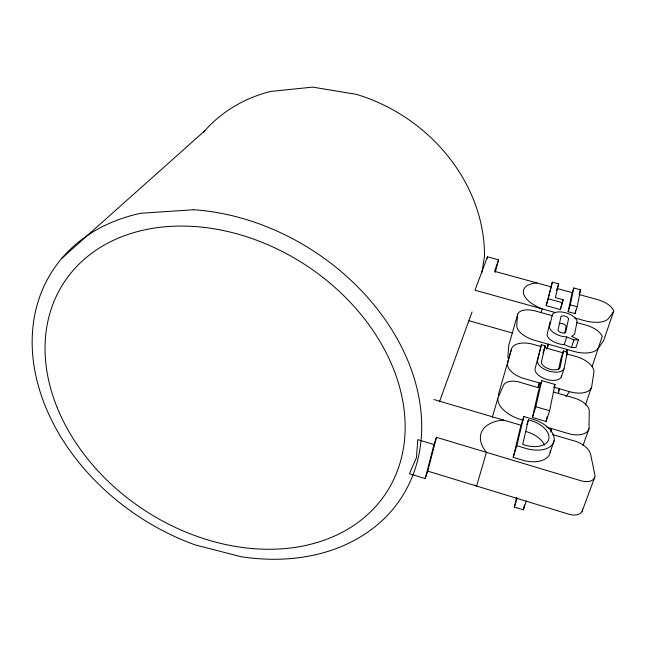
<?xml version="1.0" encoding="UTF-8"?>
<svg xmlns="http://www.w3.org/2000/svg" width="646" height="646" viewBox="0 0 646 646"><rect width="100%" height="100%" fill="white"/><g stroke="black" fill="none" stroke-linecap="round" stroke-linejoin="round"><path stroke-width="0.97" d="M481.908 272.677L484.484 256.179A162.13 139.261 34.8 0 0 356.471 94.381L312.745 87.121L270.827 91.417A162.114 139.253 34.8 0 0 203.506 132.277M487.165 258.505L487.431 256.801L498.575 259.837L495.224 272.386M577.209 306.753L580.512 289.836L573.793 287.987L571.653 294.754L568.117 311.719L574.997 313.633L577.209 306.753L570.297 304.839L573.793 287.987M567.325 352.078L564.394 366.952A13.913 7.259 17.3 0 1 549.391 371.232A13.913 7.259 17.3 0 1 537.892 359.394L541.388 344.73L545.167 345.804L541.291 362.487A9.932 5.184 17.3 0 0 549.746 369.189A9.932 5.184 17.3 0 0 559.969 367.816L563.393 350.964L567.325 352.078L566.162 355.655M574.997 313.633L575.554 310.791M550.763 432.142L551.474 428.581L550.836 430.494M558.427 393.454L559.363 388.722L558.435 391.533M566.623 352.054L567.123 349.51L566.219 352.304M549.601 410.759L555.011 384.459L541.719 380.631L538.409 391.145L532.433 417.461L546.112 421.483L549.601 410.759L535.825 406.738L541.719 380.631M558.677 369.383L560.801 359.006L563.393 350.964M546.112 421.483L547.13 416.573M564.725 333.037L566.058 326.569A3.916 1.922 16.8 0 0 563.651 323.969A3.916 1.922 16.8 0 0 559.234 323.662M516.525 497.347L514.337 507.086L523.357 509.847L524.399 504.962M562.488 302.708L563.142 299.744L555.423 297.612L558.637 283.869L552.338 282.14L546.169 305.631L560.34 309.563L562.488 302.708L548.252 298.767L552.338 282.14M560.34 309.563L560.841 307.326M547.307 348.372L548.26 344.173L546.766 348.977M528.404 419.852L522.711 444.383A21.907 12.629 18.3 0 0 548.801 439.022A21.907 12.629 18.3 0 0 528.404 419.852L526.91 424.616M550.021 322.079L547.025 334.903A13.316 6.662 17 0 0 564.241 344.584L571.435 347.572L575.99 347.387L578.509 339.748L571.613 336.34L574.601 334.353L577.072 321.45A13.017 6.331 16.7 0 0 565.799 312.809A13.017 6.331 16.7 0 0 552.346 314.562L549.383 327.28A13.372 6.613 16.9 0 0 566.703 336.937L573.939 339.917L578.509 339.748M550.36 450.464A25.84 15.141 18.5 0 1 523.543 460.477L513.199 457.376L520.272 427.959L523.825 416.533L533.854 419.48A26.042 15.02 18.3 0 1 553.993 441.073A26.042 15.02 18.3 0 1 527.257 448.825L516.84 445.724L523.825 416.533M433.975 444.537L417.825 439.668L416.412 457.748L409.443 473.736L425.213 478.565L433.975 444.537L436.486 437.342L582.046 481.06A13.623 7.946 21 0 0 594.845 474.689L590.646 454.461A18.912 10.845 20.1 0 0 572.138 440.33L552.306 434.483M436.486 437.342L427.757 471.217L425.213 478.565M540.775 346.522L531.448 343.874A20.333 10.602 16.6 0 0 511.575 348.775L507.667 362.608A20.042 10.659 16.8 0 0 522.727 378.152L541.3 383.514M517.753 314.069L509.048 344.366A16.215 8.422 16.3 0 0 508.773 345.562L508.022 355.139A20.809 10.95 16.6 0 0 508.668 359.547M511.575 348.775L498.559 393.995A18.944 10.546 17.1 0 0 498.567 396.692M492.276 417.413L497.808 398.372L503.436 385.396A15.229 8.382 17 0 1 522.105 382.949L538.336 387.64L539.402 382.965L537.924 387.648M541.082 312.648L542.196 308.893A27.802 13.219 16 0 1 523.51 293.308A27.802 13.219 16 0 1 536.883 282.94M546.169 305.631L548.252 298.767M556.569 290.603L558.637 283.869M541.388 344.73L535.381 367.55A13.841 7.316 17.4 0 0 546.161 379.259A13.841 7.316 17.4 0 0 561.697 375.802M542.947 352.958L545.167 345.804M513.199 457.376L516.84 445.724M561.003 306.584L563.142 299.744M532.433 417.461L535.825 406.738M568.117 311.719L570.297 304.839M592.107 366.621L602.185 336.501A18.791 9.23 17.5 0 0 585.979 325.116L576.482 322.467M579.163 294.059L580.512 289.836M564.241 344.584L566.703 336.937M514.337 507.086L517.244 498.09M554.082 387.325L555.011 384.459M561.269 377.111L563.926 368.947M571.435 347.572L573.939 339.917M523.357 509.847L526.32 500.868M550.19 452.313L554.05 440.798M579.22 294.576L597.502 299.607A18.282 8.584 17.2 0 1 613.7 311.372L603.55 340.805L598.333 348.267M585.324 405.09L591.252 388.012M498.575 259.837L494.561 271.312L551.321 286.913M582.934 445.724L588.999 428.629M439.45 401.747L472.056 311.937M487.431 256.801L475.02 290.207L555.479 312.591M582.103 511.398L594.837 477.023M613.7 311.372L608.524 318.591A24.54 11.612 17 0 1 584.25 320.594L574.342 317.84M566.058 396.45L569.554 391.67A20.987 11.055 18.2 0 0 591.712 386.663L593.844 372.669A20.559 10.619 17.9 0 0 575.974 356.495L567.253 354.024M62.008 258.125L204.814 130.767M557.094 288.496L572.485 292.727M552.726 315.846L536.632 311.356A16.449 8.148 16 0 0 517.503 315.232L516.857 324.55A21.205 10.643 16.3 0 0 534.678 340.329L573.422 351.287A24.403 12.129 17.4 0 0 598.648 347.564M468.98 320.731L512.27 332.973M544.505 347.58L563.441 352.942M553.654 387.083L569.554 391.67M553.638 392.065L574.246 398.025A17.369 9.456 18.9 0 1 589.273 410.315L589.007 425.407A19.824 11.006 19.2 0 1 570.127 434.072L546.686 427.168M522.84 420.15L520.951 419.593A27.794 15.512 17.5 0 1 497.808 398.372M433.886 399.535L521.548 425.407M427.781 471.128L569.893 514.531A13.324 8.115 21.8 0 0 582.652 509.161M503.605 420.11A40.738 23.959 18.4 0 0 486.462 452.353L476.587 486.034A18.217 11.321 17.9 0 1 474.745 485.065M525.771 431.52A21.746 12.734 18.5 0 1 544.425 445.078M568.464 319.051L565.823 331.891A4.013 1.986 16.9 0 1 561.544 332.771A4.013 1.986 16.9 0 1 558.096 329.726L560.889 316.936A3.933 1.914 16.7 0 1 565.072 316.128A3.933 1.914 16.7 0 1 568.464 319.051M193.525 209.756L140.868 213.269A208.085 158.932 33 0 0 34.262 367.291A208.085 158.932 33 0 0 195.189 544.917L241.095 556.715A208.085 158.932 33 0 0 420.247 405.543A208.085 158.932 33 0 0 193.525 209.756M57.381 408.062A192.395 146.69 33 0 0 365.66 516.324A192.395 146.69 33 0 0 252.247 238.64A192.395 146.69 33 0 0 57.381 408.062"/></g></svg>
